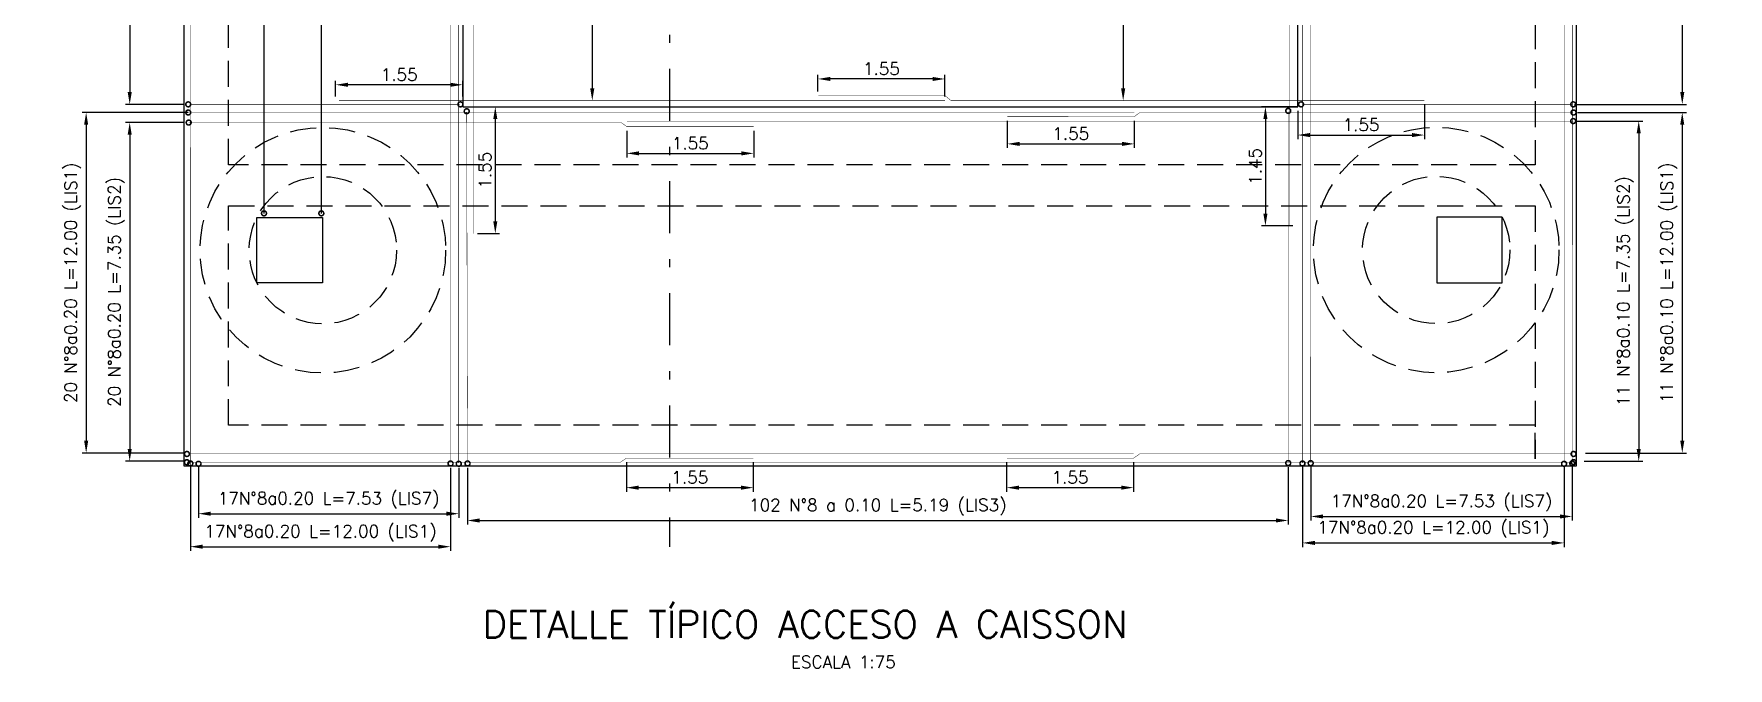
# Model space of a CAD drawing. Header units: metres. Extents: x 1080427 to 1081241, y 976768 to 977288.
# Drawn here: x 1080797.45 to 1080818.15, y 977027.76 to 977035.51 of the extents above; entities that cross this region are included whole.
import ezdxf

# ---------------------------------------------------------------- set-up
doc = ezdxf.new("R2010")
doc.units = ezdxf.units.M
doc.header["$LTSCALE"] = 25.4
doc.linetypes.add('DASHDOT', pattern=[1, 0.5, -0.25, 0, -0.25])
doc.linetypes.add('HIDDEN', pattern=[0.375, 0.25, -0.125])
for name, color, linetype in [('CONTRAPESO', 3, 'Continuous'), ('DIMCONTRAPESO', 1, 'Continuous'), ('PROY', 9, 'HIDDEN'), ('REF', 6, 'Continuous'), ('REF H', 6, 'Continuous'), ('REGL175', 7, 'Continuous')]:
    doc.layers.add(name, color=color, linetype=linetype)
doc.layers.add('COTA', color=1, linetype='Continuous', lineweight=30)
doc.layers.add('EJECONTRAPESO', color=41, linetype='DASHDOT', lineweight=30)
doc.styles.add('romans', font='romans.shx')
doc.dimstyles.new('Copy 75', dxfattribs={"dimtxt": 0.15, "dimasz": 0.15, "dimexe": 0.05, "dimexo": 0.05, "dimgap": 0.05, "dimtad": 1, "dimzin": 0, "dimdsep": 46, "dimtxsty": 'romans', "dimcen": 0.002, "dimclrd": 1, "dimclre": 1, "dimclrt": 3, "dimadec": 4, "dimazin": 0, "dimtfac": 1, "dimtofl": 0, "dimtmove": 1, "dimatfit": 3, "dimfxl": 1, "dimtolj": 1, "dimtzin": 0, "dimarcsym": 1})

# ---------------------------------------------------------------- blocks, each defined once
blk = doc.blocks.new('e1')
at = {"layer": 'REF', "ltscale": 0.1, "const_width": 0.005}
blk.add_lwpolyline([(1080763.084, 977044.369), (1080763.084, 977048.654)], dxfattribs=at)
at = {"layer": 'REF H', "ltscale": 0.1, "const_width": 0.06}
for points in [[(1080763.075, 977048.662, -1), (1080763.094, 977048.662, -1)], [(1080763.075, 977044.36, -1), (1080763.094, 977044.36, -1)]]:
    blk.add_lwpolyline(points, format="xyb", close=True, dxfattribs=at)
blk = doc.blocks.new('*D1165')
at = {"layer": 'Defpoints', "color": 0, "transparency": 16777216}
for p in [(1080804.69, 977030.328), (1080806.24, 977030.328), (1080806.24, 977029.966)]:
    blk.add_point(p, dxfattribs=at)
at = {"layer": 'DIMCONTRAPESO', "color": 1, "lineweight": -2, "transparency": 16777216}
for p, q in [((1080804.69, 977030.278), (1080804.69, 977029.916)), ((1080806.24, 977030.278), (1080806.24, 977029.916)), ((1080804.84, 977029.966), (1080806.09, 977029.966))]:
    blk.add_line(p, q, dxfattribs=at)
at = {"layer": 'DIMCONTRAPESO', "color": 1, "transparency": 16777216}
for points in [[(1080804.84, 977029.991), (1080804.84, 977029.941), (1080804.69, 977029.966)], [(1080806.09, 977029.991), (1080806.09, 977029.941), (1080806.24, 977029.966)]]:
    blk.add_solid(points, dxfattribs=at)
at = {"layer": 'DIMCONTRAPESO', "color": 3, "transparency": 16777216, "insert": (1080805.465, 977030.091), "char_height": 0.15, "attachment_point": 5, "style": 'romans'}
blk.add_mtext('\\A1;1.55', dxfattribs=at)
blk = doc.blocks.new('*D1120')
at = {"layer": 'Defpoints', "color": 0, "transparency": 16777216}
for p in [(1080809.334, 977030.328), (1080810.884, 977030.328), (1080810.884, 977029.966)]:
    blk.add_point(p, dxfattribs=at)
at = {"layer": 'DIMCONTRAPESO', "color": 1, "lineweight": -2, "transparency": 16777216}
for p, q in [((1080809.334, 977030.278), (1080809.334, 977029.916)), ((1080810.884, 977030.278), (1080810.884, 977029.916)), ((1080809.484, 977029.966), (1080810.734, 977029.966))]:
    blk.add_line(p, q, dxfattribs=at)
at = {"layer": 'DIMCONTRAPESO', "color": 1, "transparency": 16777216}
for points in [[(1080809.484, 977029.991), (1080809.484, 977029.941), (1080809.334, 977029.966)], [(1080810.734, 977029.991), (1080810.734, 977029.941), (1080810.884, 977029.966)]]:
    blk.add_solid(points, dxfattribs=at)
at = {"layer": 'DIMCONTRAPESO', "color": 3, "transparency": 16777216, "insert": (1080810.109, 977030.091), "char_height": 0.15, "attachment_point": 5, "style": 'romans'}
blk.add_mtext('\\A1;1.55', dxfattribs=at)
blk = doc.blocks.new('*D1123')
at = {"layer": 'Defpoints', "color": 0, "transparency": 16777216}
for p in [(1080802.747, 977030.259), (1080812.774, 977030.266), (1080812.774, 977029.565)]:
    blk.add_point(p, dxfattribs=at)
at = {"layer": 'DIMCONTRAPESO', "color": 1, "lineweight": -2, "transparency": 16777216}
for p, q in [((1080802.747, 977030.209), (1080802.747, 977029.515)), ((1080812.774, 977030.216), (1080812.774, 977029.515)), ((1080802.897, 977029.565), (1080812.624, 977029.565))]:
    blk.add_line(p, q, dxfattribs=at)
at = {"layer": 'DIMCONTRAPESO', "color": 1, "transparency": 16777216}
for points in [[(1080802.897, 977029.59), (1080802.897, 977029.54), (1080802.747, 977029.565)], [(1080812.624, 977029.59), (1080812.624, 977029.54), (1080812.774, 977029.565)]]:
    blk.add_solid(points, dxfattribs=at)
at = {"layer": 'DIMCONTRAPESO', "color": 3, "transparency": 16777216, "insert": (1080807.761, 977029.729), "char_height": 0.15, "attachment_point": 5, "style": 'romans'}
blk.add_mtext('\\A1;102 N°8 a 0.10 L=5.19 (LIS3) ', dxfattribs=at)
blk = doc.blocks.new('*D1125')
at = {"layer": 'Defpoints', "color": 0, "transparency": 16777216}
for p in [(1080799.337, 977042.978), (1080798.622, 977034.648), (1080799.338, 977034.648)]:
    blk.add_point(p, dxfattribs=at)
at = {"layer": 'DIMCONTRAPESO', "color": 1, "lineweight": -2, "transparency": 16777216}
for p, q in [((1080799.287, 977042.978), (1080798.572, 977042.978)), ((1080798.622, 977042.828), (1080798.622, 977034.798)), ((1080799.288, 977034.648), (1080798.572, 977034.648))]:
    blk.add_line(p, q, dxfattribs=at)
at = {"layer": 'DIMCONTRAPESO', "color": 1, "transparency": 16777216}
for points in [[(1080798.597, 977042.828), (1080798.647, 977042.828), (1080798.622, 977042.978)], [(1080798.597, 977034.798), (1080798.647, 977034.798), (1080798.622, 977034.648)]]:
    blk.add_solid(points, dxfattribs=at)
at = {"layer": 'DIMCONTRAPESO', "color": 3, "transparency": 16777216, "insert": (1080798.458, 977038.813), "char_height": 0.15, "attachment_point": 5, "rotation": 90, "style": 'romans'}
blk.add_mtext('\\A1;84 N°8 a 0.10 L=4.20 (LIS4) ', dxfattribs=at)
blk = doc.blocks.new('*D1126')
at = {"layer": 'Defpoints', "color": 0, "transparency": 16777216}
for p in [(1080799.385, 977034.548), (1080798.09, 977030.389), (1080799.324, 977030.389)]:
    blk.add_point(p, dxfattribs=at)
at = {"layer": 'DIMCONTRAPESO', "color": 1, "lineweight": -2, "transparency": 16777216}
for p, q in [((1080799.335, 977034.548), (1080798.04, 977034.548)), ((1080798.09, 977034.398), (1080798.09, 977030.539)), ((1080799.274, 977030.389), (1080798.04, 977030.389))]:
    blk.add_line(p, q, dxfattribs=at)
at = {"layer": 'DIMCONTRAPESO', "color": 1, "transparency": 16777216}
for points in [[(1080798.065, 977034.398), (1080798.115, 977034.398), (1080798.09, 977034.548)], [(1080798.065, 977030.539), (1080798.115, 977030.539), (1080798.09, 977030.389)]]:
    blk.add_solid(points, dxfattribs=at)
at = {"layer": 'DIMCONTRAPESO', "color": 3, "transparency": 16777216, "insert": (1080797.926, 977032.469), "char_height": 0.15, "attachment_point": 5, "rotation": 90, "style": 'romans'}
blk.add_mtext('\\A1;20 N°8a0.20 L=12.00 (LIS1) ', dxfattribs=at)
blk = doc.blocks.new('*D1127')
at = {"layer": 'Defpoints', "color": 0, "transparency": 16777216}
for p in [(1080799.343, 977034.426), (1080798.622, 977030.288), (1080799.337, 977030.288)]:
    blk.add_point(p, dxfattribs=at)
at = {"layer": 'DIMCONTRAPESO', "color": 1, "lineweight": -2, "transparency": 16777216}
for p, q in [((1080799.293, 977034.426), (1080798.572, 977034.426)), ((1080798.622, 977034.276), (1080798.622, 977030.438)), ((1080799.287, 977030.288), (1080798.572, 977030.288))]:
    blk.add_line(p, q, dxfattribs=at)
at = {"layer": 'DIMCONTRAPESO', "color": 1, "transparency": 16777216}
for points in [[(1080798.597, 977034.276), (1080798.647, 977034.276), (1080798.622, 977034.426)], [(1080798.597, 977030.438), (1080798.647, 977030.438), (1080798.622, 977030.288)]]:
    blk.add_solid(points, dxfattribs=at)
at = {"layer": 'DIMCONTRAPESO', "color": 3, "transparency": 16777216, "insert": (1080798.458, 977032.357), "char_height": 0.15, "attachment_point": 5, "rotation": 90, "style": 'romans'}
blk.add_mtext('\\A1;20 N°8a0.20 L=7.35 (LIS2) ', dxfattribs=at)
blk = doc.blocks.new('*D1130')
at = {"layer": 'Defpoints', "color": 0, "transparency": 16777216}
for p in [(1080816.34, 977042.975), (1080816.222, 977034.648), (1080817.588, 977034.648)]:
    blk.add_point(p, dxfattribs=at)
at = {"layer": 'DIMCONTRAPESO', "color": 1, "lineweight": -2, "transparency": 16777216}
for p, q in [((1080816.39, 977042.975), (1080817.638, 977042.975)), ((1080817.588, 977042.825), (1080817.588, 977034.798)), ((1080816.272, 977034.648), (1080817.638, 977034.648))]:
    blk.add_line(p, q, dxfattribs=at)
at = {"layer": 'DIMCONTRAPESO', "color": 1, "transparency": 16777216}
for points in [[(1080817.563, 977042.825), (1080817.613, 977042.825), (1080817.588, 977042.975)], [(1080817.563, 977034.798), (1080817.613, 977034.798), (1080817.588, 977034.648)]]:
    blk.add_solid(points, dxfattribs=at)
at = {"layer": 'DIMCONTRAPESO', "color": 3, "transparency": 16777216, "insert": (1080817.423, 977038.811), "char_height": 0.15, "attachment_point": 5, "rotation": 90, "style": 'romans'}
blk.add_mtext('\\A1;84 N°8 a 0.10 L=4.20 (LIS4) ', dxfattribs=at)
blk = doc.blocks.new('*D1131')
at = {"layer": 'Defpoints', "color": 0, "transparency": 16777216}
for p in [(1080816.26, 977034.548), (1080816.354, 977030.389), (1080817.588, 977030.389)]:
    blk.add_point(p, dxfattribs=at)
at = {"layer": 'DIMCONTRAPESO', "color": 1, "lineweight": -2, "transparency": 16777216}
for p, q in [((1080816.31, 977034.548), (1080817.638, 977034.548)), ((1080817.588, 977034.398), (1080817.588, 977030.539)), ((1080816.404, 977030.389), (1080817.638, 977030.389))]:
    blk.add_line(p, q, dxfattribs=at)
at = {"layer": 'DIMCONTRAPESO', "color": 1, "transparency": 16777216}
for points in [[(1080817.563, 977034.398), (1080817.613, 977034.398), (1080817.588, 977034.548)], [(1080817.563, 977030.539), (1080817.613, 977030.539), (1080817.588, 977030.389)]]:
    blk.add_solid(points, dxfattribs=at)
at = {"layer": 'DIMCONTRAPESO', "color": 3, "transparency": 16777216, "insert": (1080817.424, 977032.468), "char_height": 0.15, "attachment_point": 5, "rotation": 90, "style": 'romans'}
blk.add_mtext('\\A1;11 N°8a0.10 L=12.00 (LIS1) ', dxfattribs=at)
blk = doc.blocks.new('*D1132')
at = {"layer": 'Defpoints', "color": 0, "transparency": 16777216}
for p in [(1080816.255, 977034.444), (1080816.341, 977030.288), (1080817.056, 977030.288)]:
    blk.add_point(p, dxfattribs=at)
at = {"layer": 'DIMCONTRAPESO', "color": 1, "lineweight": -2, "transparency": 16777216}
for p, q in [((1080816.305, 977034.444), (1080817.106, 977034.444)), ((1080817.056, 977034.294), (1080817.056, 977030.438)), ((1080816.391, 977030.288), (1080817.106, 977030.288))]:
    blk.add_line(p, q, dxfattribs=at)
at = {"layer": 'DIMCONTRAPESO', "color": 1, "transparency": 16777216}
for points in [[(1080817.031, 977034.294), (1080817.081, 977034.294), (1080817.056, 977034.444)], [(1080817.031, 977030.438), (1080817.081, 977030.438), (1080817.056, 977030.288)]]:
    blk.add_solid(points, dxfattribs=at)
at = {"layer": 'DIMCONTRAPESO', "color": 3, "transparency": 16777216, "insert": (1080816.892, 977032.366), "char_height": 0.15, "attachment_point": 5, "rotation": 90, "style": 'romans'}
blk.add_mtext('\\A1;11 N°8a0.10 L=7.35 (LIS2) ', dxfattribs=at)
blk = doc.blocks.new('*D1133')
at = {"layer": 'Defpoints', "color": 0, "transparency": 16777216}
for p in [(1080802.744, 977034.618), (1080802.821, 977033.07), (1080803.088, 977033.07)]:
    blk.add_point(p, dxfattribs=at)
at = {"layer": 'DIMCONTRAPESO', "color": 1, "lineweight": -2, "transparency": 16777216}
for p, q in [((1080802.794, 977034.618), (1080803.138, 977034.618)), ((1080803.088, 977034.468), (1080803.088, 977033.22)), ((1080802.871, 977033.07), (1080803.138, 977033.07))]:
    blk.add_line(p, q, dxfattribs=at)
at = {"layer": 'DIMCONTRAPESO', "color": 1, "transparency": 16777216}
for points in [[(1080803.063, 977034.468), (1080803.113, 977034.468), (1080803.088, 977034.618)], [(1080803.063, 977033.22), (1080803.113, 977033.22), (1080803.088, 977033.07)]]:
    blk.add_solid(points, dxfattribs=at)
at = {"layer": 'DIMCONTRAPESO', "color": 3, "transparency": 16777216, "insert": (1080802.963, 977033.844), "char_height": 0.15, "attachment_point": 5, "rotation": 90, "style": 'romans'}
blk.add_mtext('\\A1;1.55', dxfattribs=at)
blk = doc.blocks.new('*D1135')
at = {"layer": 'Defpoints', "color": 0, "transparency": 16777216}
for p in [(1080812.932, 977034.618), (1080812.496, 977033.163), (1080812.879, 977033.163)]:
    blk.add_point(p, dxfattribs=at)
at = {"layer": 'DIMCONTRAPESO', "color": 1, "lineweight": -2, "transparency": 16777216}
for p, q in [((1080812.882, 977034.618), (1080812.446, 977034.618)), ((1080812.496, 977034.468), (1080812.496, 977033.313)), ((1080812.829, 977033.163), (1080812.446, 977033.163))]:
    blk.add_line(p, q, dxfattribs=at)
at = {"layer": 'DIMCONTRAPESO', "color": 1, "transparency": 16777216}
for points in [[(1080812.471, 977034.468), (1080812.521, 977034.468), (1080812.496, 977034.618)], [(1080812.471, 977033.313), (1080812.521, 977033.313), (1080812.496, 977033.163)]]:
    blk.add_solid(points, dxfattribs=at)
at = {"layer": 'DIMCONTRAPESO', "color": 3, "transparency": 16777216, "insert": (1080812.371, 977033.89), "char_height": 0.15, "attachment_point": 5, "rotation": 90, "style": 'romans'}
blk.add_mtext('\\A1;1.45', dxfattribs=at)
blk = doc.blocks.new('*D1138')
at = {"layer": 'COTA', "color": 1, "lineweight": -2, "transparency": 16777216}
for p, q in [((1080801.138, 977034.743), (1080801.138, 977034.937)), ((1080802.69, 977034.743), (1080802.69, 977034.937)), ((1080802.54, 977034.887), (1080801.288, 977034.887))]:
    blk.add_line(p, q, dxfattribs=at)
at = {"layer": 'COTA', "color": 1, "transparency": 16777216}
for points in [[(1080801.288, 977034.912), (1080801.288, 977034.862), (1080801.138, 977034.887)], [(1080802.54, 977034.912), (1080802.54, 977034.862), (1080802.69, 977034.887)]]:
    blk.add_solid(points, dxfattribs=at)
at = {"layer": 'Defpoints', "color": 0, "transparency": 16777216}
for p in [(1080801.138, 977034.887), (1080801.138, 977034.693), (1080802.69, 977034.693)]:
    blk.add_point(p, dxfattribs=at)
at = {"layer": 'COTA', "color": 3, "transparency": 16777216, "insert": (1080801.914, 977035.012), "char_height": 0.15, "attachment_point": 5, "style": 'romans'}
blk.add_mtext('\\A1;1.55', dxfattribs=at)
blk = doc.blocks.new('*D1139')
at = {"layer": 'COTA', "color": 1, "lineweight": -2, "transparency": 16777216}
for p, q in [((1080812.89, 977034.568), (1080812.89, 977034.223)), ((1080814.438, 977034.643), (1080814.438, 977034.223)), ((1080813.04, 977034.273), (1080814.288, 977034.273))]:
    blk.add_line(p, q, dxfattribs=at)
at = {"layer": 'COTA', "color": 1, "transparency": 16777216}
for points in [[(1080813.04, 977034.298), (1080813.04, 977034.248), (1080812.89, 977034.273)], [(1080814.288, 977034.298), (1080814.288, 977034.248), (1080814.438, 977034.273)]]:
    blk.add_solid(points, dxfattribs=at)
at = {"layer": 'Defpoints', "color": 0, "transparency": 16777216}
for p in [(1080812.89, 977034.618), (1080814.438, 977034.693), (1080814.438, 977034.273)]:
    blk.add_point(p, dxfattribs=at)
at = {"layer": 'COTA', "color": 3, "transparency": 16777216, "insert": (1080813.664, 977034.398), "char_height": 0.15, "attachment_point": 5, "style": 'romans'}
blk.add_mtext('\\A1;1.55', dxfattribs=at)
blk = doc.blocks.new('E2')
at = {"layer": 'REF', "ltscale": 0.1, "const_width": 0.005}
blk.add_lwpolyline([(1080759.636, 977034.558), (1080762.933, 977034.558)], dxfattribs=at)
at = {"layer": 'REF H', "ltscale": 0.1, "const_width": 0.06}
for points in [[(1080759.608, 977034.558, 1), (1080759.627, 977034.558, 1)], [(1080762.933, 977034.558, 1), (1080762.952, 977034.558, 1)]]:
    blk.add_lwpolyline(points, format="xyb", close=True, dxfattribs=at)
blk = doc.blocks.new('*D1140')
at = {"layer": 'COTA', "color": 1, "lineweight": -2, "transparency": 16777216}
blk.add_line((1080810.758, 977042.782), (1080810.758, 977034.843), dxfattribs=at)
at = {"layer": 'COTA', "color": 1, "transparency": 16777216}
for points in [[(1080810.733, 977042.782), (1080810.783, 977042.782), (1080810.758, 977042.932)], [(1080810.733, 977034.843), (1080810.783, 977034.843), (1080810.758, 977034.693)]]:
    blk.add_solid(points, dxfattribs=at)
at = {"layer": 'Defpoints', "color": 0, "transparency": 16777216}
for p in [(1080810.758, 977042.932), (1080810.758, 977034.693), (1080810.758, 977034.693)]:
    blk.add_point(p, dxfattribs=at)
at = {"layer": 'COTA', "color": 3, "transparency": 16777216, "insert": (1080810.594, 977038.812), "char_height": 0.15, "attachment_point": 5, "rotation": 90, "style": 'romans'}
blk.add_mtext('\\A1;83 N°8 a 0.10 L=7.45 (LIS5) ', dxfattribs=at)
blk = doc.blocks.new('*D1142')
at = {"layer": 'COTA', "color": 1, "lineweight": -2, "transparency": 16777216}
blk.add_line((1080804.273, 977042.782), (1080804.273, 977034.843), dxfattribs=at)
at = {"layer": 'COTA', "color": 1, "transparency": 16777216}
for points in [[(1080804.248, 977042.782), (1080804.298, 977042.782), (1080804.273, 977042.932)], [(1080804.248, 977034.843), (1080804.298, 977034.843), (1080804.273, 977034.693)]]:
    blk.add_solid(points, dxfattribs=at)
at = {"layer": 'Defpoints', "color": 0, "transparency": 16777216}
for p in [(1080804.273, 977042.932), (1080804.273, 977034.693), (1080804.273, 977034.693)]:
    blk.add_point(p, dxfattribs=at)
at = {"layer": 'COTA', "color": 3, "transparency": 16777216, "insert": (1080804.109, 977038.812), "char_height": 0.15, "attachment_point": 5, "rotation": 90, "style": 'romans'}
blk.add_mtext('\\A1;83 N°8 a 0.10 L=7.45 (LIS5) ', dxfattribs=at)
blk = doc.blocks.new('*D1168')
at = {"layer": 'COTA', "color": 1, "lineweight": -2, "transparency": 16777216}
for p, q in [((1080804.695, 977034.326), (1080804.695, 977033.999)), ((1080806.245, 977034.325), (1080806.245, 977033.999)), ((1080804.845, 977034.049), (1080806.095, 977034.049))]:
    blk.add_line(p, q, dxfattribs=at)
at = {"layer": 'COTA', "color": 1, "transparency": 16777216}
for points in [[(1080804.845, 977034.074), (1080804.845, 977034.024), (1080804.695, 977034.049)], [(1080806.095, 977034.074), (1080806.095, 977034.024), (1080806.245, 977034.049)]]:
    blk.add_solid(points, dxfattribs=at)
at = {"layer": 'Defpoints', "color": 0, "transparency": 16777216}
for p in [(1080804.695, 977034.376), (1080806.245, 977034.375), (1080806.245, 977034.049)]:
    blk.add_point(p, dxfattribs=at)
at = {"layer": 'COTA', "color": 3, "transparency": 16777216, "insert": (1080805.47, 977034.174), "char_height": 0.15, "attachment_point": 5, "style": 'romans'}
blk.add_mtext('\\A1;1.55', dxfattribs=at)
blk = doc.blocks.new('*D1169')
at = {"layer": 'COTA', "color": 1, "lineweight": -2, "transparency": 16777216}
for p, q in [((1080809.343, 977034.448), (1080809.343, 977034.115)), ((1080810.893, 977034.448), (1080810.893, 977034.115)), ((1080809.493, 977034.165), (1080810.743, 977034.165))]:
    blk.add_line(p, q, dxfattribs=at)
at = {"layer": 'COTA', "color": 1, "transparency": 16777216}
for points in [[(1080809.493, 977034.19), (1080809.493, 977034.14), (1080809.343, 977034.165)], [(1080810.743, 977034.19), (1080810.743, 977034.14), (1080810.893, 977034.165)]]:
    blk.add_solid(points, dxfattribs=at)
at = {"layer": 'Defpoints', "color": 0, "transparency": 16777216}
for p in [(1080809.343, 977034.498), (1080810.893, 977034.498), (1080810.893, 977034.165)]:
    blk.add_point(p, dxfattribs=at)
at = {"layer": 'COTA', "color": 3, "transparency": 16777216, "insert": (1080810.118, 977034.29), "char_height": 0.15, "attachment_point": 5, "style": 'romans'}
blk.add_mtext('\\A1;1.55', dxfattribs=at)
blk = doc.blocks.new('*D1144')
at = {"layer": 'COTA', "color": 1, "lineweight": -2, "transparency": 16777216}
for p, q in [((1080807.03, 977034.803), (1080807.03, 977035.008)), ((1080808.43, 977034.958), (1080807.18, 977034.958)), ((1080808.58, 977034.743), (1080808.58, 977035.008))]:
    blk.add_line(p, q, dxfattribs=at)
at = {"layer": 'COTA', "color": 1, "transparency": 16777216}
for points in [[(1080807.18, 977034.983), (1080807.18, 977034.933), (1080807.03, 977034.958)], [(1080808.43, 977034.983), (1080808.43, 977034.933), (1080808.58, 977034.958)]]:
    blk.add_solid(points, dxfattribs=at)
at = {"layer": 'Defpoints', "color": 0, "transparency": 16777216}
for p in [(1080807.03, 977034.958), (1080807.03, 977034.753), (1080808.58, 977034.693)]:
    blk.add_point(p, dxfattribs=at)
at = {"layer": 'COTA', "color": 3, "transparency": 16777216, "insert": (1080807.805, 977035.083), "char_height": 0.15, "attachment_point": 5, "style": 'romans'}
blk.add_mtext('\\A1;1.55', dxfattribs=at)
blk = doc.blocks.new('*D1148')
at = {"layer": 'COTA', "color": 1, "lineweight": -2, "transparency": 16777216}
for p, q in [((1080799.463, 977030.224), (1080799.463, 977029.598)), ((1080802.641, 977030.207), (1080802.641, 977029.598)), ((1080799.613, 977029.648), (1080802.491, 977029.648))]:
    blk.add_line(p, q, dxfattribs=at)
at = {"layer": 'COTA', "color": 1, "transparency": 16777216}
for points in [[(1080799.613, 977029.673), (1080799.613, 977029.623), (1080799.463, 977029.648)], [(1080802.491, 977029.673), (1080802.491, 977029.623), (1080802.641, 977029.648)]]:
    blk.add_solid(points, dxfattribs=at)
at = {"layer": 'Defpoints', "color": 0, "transparency": 16777216}
for p in [(1080799.463, 977030.274), (1080802.641, 977030.257), (1080802.641, 977029.648)]:
    blk.add_point(p, dxfattribs=at)
at = {"layer": 'COTA', "color": 3, "transparency": 16777216, "insert": (1080801.052, 977029.812), "char_height": 0.15, "attachment_point": 5, "rotation": 359.9992, "style": 'romans'}
blk.add_mtext('\\A1;17N°8a0.20 L=7.53 (LIS7) ', dxfattribs=at)
blk = doc.blocks.new('*D1149')
at = {"layer": 'COTA', "color": 1, "lineweight": -2, "transparency": 16777216}
for p, q in [((1080799.363, 977030.22), (1080799.363, 977029.195)), ((1080802.541, 977030.207), (1080802.541, 977029.195)), ((1080799.513, 977029.245), (1080802.391, 977029.245))]:
    blk.add_line(p, q, dxfattribs=at)
at = {"layer": 'COTA', "color": 1, "transparency": 16777216}
for points in [[(1080799.513, 977029.27), (1080799.513, 977029.22), (1080799.363, 977029.245)], [(1080802.391, 977029.27), (1080802.391, 977029.22), (1080802.541, 977029.245)]]:
    blk.add_solid(points, dxfattribs=at)
at = {"layer": 'Defpoints', "color": 0, "transparency": 16777216}
for p in [(1080799.363, 977030.27), (1080802.541, 977030.257), (1080802.541, 977029.245)]:
    blk.add_point(p, dxfattribs=at)
at = {"layer": 'COTA', "color": 3, "transparency": 16777216, "insert": (1080800.952, 977029.409), "char_height": 0.15, "attachment_point": 5, "rotation": 359.9992, "style": 'romans'}
blk.add_mtext('\\A1;17N°8a0.20 L=12.00 (LIS1) ', dxfattribs=at)
blk = doc.blocks.new('*D1150')
at = {"layer": 'COTA', "color": 1, "lineweight": -2, "transparency": 16777216}
for p, q in [((1080813.05, 977030.223), (1080813.05, 977029.564)), ((1080816.244, 977030.22), (1080816.244, 977029.564)), ((1080813.2, 977029.614), (1080816.094, 977029.614))]:
    blk.add_line(p, q, dxfattribs=at)
at = {"layer": 'COTA', "color": 1, "transparency": 16777216}
for points in [[(1080813.2, 977029.639), (1080813.2, 977029.589), (1080813.05, 977029.614)], [(1080816.094, 977029.639), (1080816.094, 977029.589), (1080816.244, 977029.614)]]:
    blk.add_solid(points, dxfattribs=at)
at = {"layer": 'Defpoints', "color": 0, "transparency": 16777216}
for p in [(1080813.05, 977030.273), (1080816.244, 977030.27), (1080816.244, 977029.614)]:
    blk.add_point(p, dxfattribs=at)
at = {"layer": 'COTA', "color": 3, "transparency": 16777216, "insert": (1080814.647, 977029.778), "char_height": 0.15, "attachment_point": 5, "rotation": 359.9992, "style": 'romans'}
blk.add_mtext('\\A1;17N°8a0.20 L=7.53 (LIS7) ', dxfattribs=at)
blk = doc.blocks.new('*D1151')
at = {"layer": 'COTA', "color": 1, "lineweight": -2, "transparency": 16777216}
for p, q in [((1080812.95, 977030.219), (1080812.95, 977029.241)), ((1080816.144, 977030.224), (1080816.144, 977029.241)), ((1080813.1, 977029.291), (1080815.994, 977029.291))]:
    blk.add_line(p, q, dxfattribs=at)
at = {"layer": 'COTA', "color": 1, "transparency": 16777216}
for points in [[(1080813.1, 977029.316), (1080813.1, 977029.266), (1080812.95, 977029.291)], [(1080815.994, 977029.316), (1080815.994, 977029.266), (1080816.144, 977029.291)]]:
    blk.add_solid(points, dxfattribs=at)
at = {"layer": 'Defpoints', "color": 0, "transparency": 16777216}
for p in [(1080812.95, 977030.269), (1080816.144, 977030.274), (1080816.144, 977029.291)]:
    blk.add_point(p, dxfattribs=at)
at = {"layer": 'COTA', "color": 3, "transparency": 16777216, "insert": (1080814.547, 977029.456), "char_height": 0.15, "attachment_point": 5, "rotation": 359.9992, "style": 'romans'}
blk.add_mtext('\\A1;17N°8a0.20 L=12.00 (LIS1) ', dxfattribs=at)

msp = doc.modelspace()

# ---------------------------------------------------------------- linework, layer by layer
at = {"layer": 'CONTRAPESO'}
for points in [[(1080799.287628, 977047.408851), (1080799.287628, 977047.408851), (1080816.290355, 977047.408851), (1080816.290403, 977030.227706), (1080799.287672, 977030.227706), (1080799.287628, 977047.408851)], [(1080812.888791, 977043.023198), (1080802.69039, 977043.023746), (1080802.69039, 977034.617898), (1080812.890163, 977034.617898), (1080812.888791, 977043.023198)]]:
    msp.add_lwpolyline(points, dxfattribs=at)
for points in [[(1080800.175452, 977033.266549), (1080800.975452, 977033.266549), (1080800.975452, 977032.466549), (1080800.175452, 977032.466549)], [(1080815.388407, 977033.268852), (1080814.588407, 977033.268852), (1080814.588407, 977032.468852), (1080815.388407, 977032.468852)]]:
    msp.add_lwpolyline(points, close=True, dxfattribs=at)
at = {"layer": 'EJECONTRAPESO', "ltscale": 0.05}
msp.add_lwpolyline([(1080805.217544, 977048.78127), (1080805.217591, 977029.244257)], dxfattribs=at)
at = {"layer": 'PROY', "color": 252, "ltscale": 0.05}
msp.add_lwpolyline([(1080799.287628, 977047.408851), (1080816.290359, 977047.408851), (1080816.290359, 977030.226909), (1080799.287628, 977030.227909)], close=True, dxfattribs=at)
at = {"layer": 'PROY', "color": 250, "ltscale": 0.05}
msp.add_lwpolyline([(1080799.830359, 977033.907909), (1080799.830359, 977043.733757), (1080815.790359, 977043.733757), (1080815.790359, 977033.907909)], close=True, dxfattribs=at)
msp.add_lwpolyline([(1080815.790359, 977030.317455), (1080815.790359, 977030.727409), (1080799.830359, 977030.727409), (1080799.830359, 977033.407909), (1080815.790359, 977033.407909), (1080815.790359, 977030.317455)], dxfattribs=at)
for centre, radius in [((1080800.981678, 977032.866549), 1.5), ((1080814.582181, 977032.868852), 1.5), ((1080800.981678, 977032.866549), 0.9), ((1080814.582181, 977032.868852), 0.9)]:
    msp.add_circle(centre, radius, dxfattribs=at)
at = {"layer": 'REF', "ltscale": 0.1}
for p, q in [((1080800.262393, 977044.265628), (1080800.262382, 977033.316549)), ((1080800.962695, 977044.265618), (1080800.962684, 977033.31654))]:
    msp.add_line(p, q, dxfattribs=at)
at = {"layer": 'REF', "ltscale": 0.1, "const_width": 0.005}
for points in [[(1080812.790458, 977044.569289), (1080812.790458, 977033.882065), (1080812.790458, 977033.163014)], [(1080802.641124, 977030.269194), (1080802.641077, 977041.018384)], [(1080812.950849, 977030.269194), (1080812.950897, 977041.018384)], [(1080816.144384, 977030.269194), (1080816.144432, 977041.018384)], [(1080802.898416, 977039.615459), (1080802.898758, 977038.065679), (1080802.82086, 977037.994775), (1080802.821347, 977033.069923)], [(1080802.590057, 977038.163602), (1080802.590398, 977036.613822), (1080802.540507, 977036.542918), (1080802.541127, 977030.277909)], [(1080813.000019, 977038.163602), (1080812.999678, 977036.613822), (1080813.049569, 977036.542918), (1080813.04895, 977030.277909)], [(1080816.195452, 977038.163602), (1080816.19511, 977036.613822), (1080816.245001, 977036.542918), (1080816.244382, 977030.277909)], [(1080799.429143, 977037.365752), (1080799.429484, 977035.815972), (1080799.362105, 977035.745068), (1080799.362725, 977029.480059)], [(1080807.034753, 977034.752726), (1080808.584621, 977034.752971), (1080808.655514, 977034.692678), (1080814.438984, 977034.692678)], [(1080799.342603, 977034.548385), (1080810.892606, 977034.548101)], [(1080801.18039, 977034.692678), (1080808.579687, 977034.692678)], [(1080809.34272, 977034.497771), (1080810.892588, 977034.498016), (1080810.963481, 977034.547922), (1080816.253939, 977034.547922)], [(1080806.245214, 977034.375446), (1080804.695345, 977034.375691), (1080804.624453, 977034.425597), (1080799.3426, 977034.425597)], [(1080816.25542, 977034.443754), (1080804.695327, 977034.443471)], [(1080799.337675, 977030.377989), (1080810.887679, 977030.377706)], [(1080809.337792, 977030.327555), (1080810.887661, 977030.3278), (1080810.958553, 977030.377706), (1080816.240406, 977030.377706)], [(1080806.240286, 977030.327555), (1080804.690418, 977030.3278), (1080804.619525, 977030.277706), (1080799.337672, 977030.277706)], [(1080816.26301, 977030.277989), (1080804.6904, 977030.277706)]]:
    msp.add_lwpolyline(points, dxfattribs=at)
at = {"layer": 'REF H', "ltscale": 0.1, "const_width": 0.06}
for points in [[(1080799.327752, 977034.548385, 1), (1080799.346802, 977034.548385, 1)], [(1080816.250248, 977034.547922, 1), (1080816.269298, 977034.547922, 1)], [(1080799.333075, 977034.425597, 1), (1080799.352125, 977034.425597, 1)], [(1080816.245895, 977034.443754, 1), (1080816.264945, 977034.443754, 1)], [(1080800.252857, 977033.316549, 1), (1080800.271907, 977033.316549, 1)], [(1080800.953159, 977033.316549, 1), (1080800.972209, 977033.316549, 1)], [(1080799.311726, 977030.377539, 1), (1080799.330776, 977030.377539, 1)], [(1080816.250295, 977030.377706, 1), (1080816.269345, 977030.377706, 1)], [(1080799.310617, 977030.276933, 1), (1080799.329667, 977030.276933, 1)], [(1080799.353199, 977030.261392, 1), (1080799.372249, 977030.261392, 1)], [(1080799.453209, 977030.257512, -1), (1080799.472259, 977030.257512, -1)], [(1080802.532058, 977030.261392, 1), (1080802.551108, 977030.261392, 1)], [(1080802.632446, 977030.257512, -1), (1080802.651496, 977030.257512, -1)], [(1080812.957763, 977030.261219, 1), (1080812.938713, 977030.261219, 1)], [(1080813.058151, 977030.265099, -1), (1080813.039101, 977030.265099, -1)], [(1080816.153897, 977030.257512, 1), (1080816.134847, 977030.257512, 1)], [(1080816.253907, 977030.261392, -1), (1080816.234857, 977030.261392, -1)], [(1080816.250298, 977030.277988, 1), (1080816.269348, 977030.277988, 1)]]:
    msp.add_lwpolyline(points, format="xyb", close=True, dxfattribs=at)

# ---------------------------------------------------------------- block references
at = {"layer": 'COTA', "color": 2}
for p in [(39.719992, 0.089752), (53.31373, 0.08979)]:
    msp.add_blockref('E2', p, dxfattribs=at)
at = {"layer": 'DIMCONTRAPESO', "color": 2, "xscale": -1}
for p, rotation in [((-2234.950396, 1951556.954143), 180.1335595655922), ((148.186153, 1954187.869136), 179.9942243322539)]:
    msp.add_blockref('e1', p, dxfattribs=dict(at, rotation=rotation))

# ---------------------------------------------------------------- texts
at = {"layer": 'REGL175', "insert": (1080801.088016, 977028.462014), "char_height": 0.33, "width": 12.63271454, "attachment_point": 1, "style": 'romans'}
msp.add_mtext('\\pi1.84564;{\\C0;DETALLE TÍPICO ACCESO A CAISSON\\P\\pi5.61278;\\H0.45455x;\\C3;ESCALA 1:75}', dxfattribs=at)

# ---------------------------------------------------------------- dimensions: what is measured, and where the dimension line sits
at = {"layer": 'COTA', "color": 2}
for base, p1, p2, angle, text, picture, middle in [((1080804.273276, 977034.692678), (1080804.273276, 977042.932199), (1080804.273276, 977034.692678), 90, '83 N°8 a 0.10 L=7.45 (LIS5) ', '*D1142', (1080804.10899, 977038.812438)), ((1080810.758045, 977034.692678), (1080810.758045, 977042.932199), (1080810.758045, 977034.692678), 90, '83 N°8 a 0.10 L=7.45 (LIS5) ', '*D1140', (1080810.593759, 977038.812438)), ((1080802.640967, 977029.647537), (1080799.462559, 977030.274118), (1080802.640976, 977030.257421), 359.9992122, '17N°8a0.20 L=7.53 (LIS7) ', '*D1148', (1080801.051761, 977029.811844)), ((1080816.244293, 977029.614185), (1080813.049777, 977030.272696), (1080816.244302, 977030.270007), 359.9992122, '17N°8a0.20 L=7.53 (LIS7) ', '*D1150', (1080814.647033, 977029.778493))]:
    dim = msp.add_linear_dim(base=base, p1=p1, p2=p2, angle=angle, text=text, dimstyle='Copy 75', dxfattribs=at)
    dim.commit()
    dim.dimension.update_dxf_attribs({"geometry": picture, "text_midpoint": middle})
for base, p1, p2, picture, middle in [((1080807.029732, 977034.958343), (1080808.579687, 977034.692678), (1080807.029732, 977034.752725), '*D1144', (1080807.80471, 977035.083343)), ((1080801.137573, 977034.887144), (1080802.69039, 977034.692678), (1080801.137573, 977034.692678), '*D1138', (1080801.913982, 977035.012144)), ((1080810.892588, 977034.164713), (1080809.34272, 977034.497771), (1080810.892588, 977034.498016), '*D1169', (1080810.117654, 977034.289713)), ((1080814.437708, 977034.273162), (1080812.890163, 977034.6179), (1080814.437708, 977034.692678), '*D1139', (1080813.663936, 977034.398162)), ((1080806.245214, 977034.048631), (1080804.695345, 977034.375691), (1080806.245214, 977034.375446), '*D1168', (1080805.47028, 977034.173631))]:
    dim = msp.add_linear_dim(base=base, p1=p1, p2=p2, dimstyle='Copy 75', dxfattribs=at)
    dim.commit()
    dim.dimension.update_dxf_attribs({"geometry": picture, "text_midpoint": middle})
for base, p1, p2, picture, middle in [((1080802.540972, 977029.245006), (1080799.362569, 977030.270239), (1080802.540985, 977030.256662), '*D1149', (1080800.951763, 977029.245028)), ((1080816.144299, 977029.291388), (1080812.949787, 977030.268817), (1080816.144312, 977030.273889), '*D1151', (1080814.547036, 977029.291409))]:
    dim = msp.add_linear_dim(base=base, p1=p1, p2=p2, angle=359.9992122, text='17N°8a0.20 L=12.00 (LIS1) ', dimstyle='Copy 75', dxfattribs=at)
    dim.commit()
    dim.dimension.update_dxf_attribs({"geometry": picture, "text_midpoint": middle, "dimtype": 160})
at = {"layer": 'DIMCONTRAPESO', "color": 2}
for base, p1, p2, picture, middle in [((1080798.622368, 977034.648259), (1080799.337293, 977042.978299), (1080799.337628, 977034.648259), '*D1125', (1080798.458082, 977038.813279)), ((1080817.587731, 977034.647756), (1080816.34044, 977042.975086), (1080816.222232, 977034.647756), '*D1130', (1080817.423445, 977038.811421))]:
    dim = msp.add_linear_dim(base=base, p1=p1, p2=p2, angle=90, text='84 N°8 a 0.10 L=4.20 (LIS4) ', dimstyle='Copy 75', dxfattribs=at)
    dim.commit()
    dim.dimension.update_dxf_attribs({"geometry": picture, "text_midpoint": middle})
for base, p1, p2, text, picture, middle in [((1080798.090034, 977030.388644), (1080799.384861, 977034.548384), (1080799.323581, 977030.388644), '20 N°8a0.20 L=12.00 (LIS1) ', '*D1126', (1080798.090034, 977032.468514)), ((1080817.58802, 977030.388644), (1080816.259773, 977034.547922), (1080816.354473, 977030.388644), '11 N°8a0.10 L=12.00 (LIS1) ', '*D1131', (1080817.58802, 977032.468283)), ((1080798.622175, 977030.288361), (1080799.3426, 977034.425597), (1080799.337321, 977030.288361), '20 N°8a0.20 L=7.35 (LIS2) ', '*D1127', (1080798.622175, 977032.356979)), ((1080817.055879, 977030.288361), (1080816.25542, 977034.443754), (1080816.340732, 977030.288361), '11 N°8a0.10 L=7.35 (LIS2) ', '*D1132', (1080817.055879, 977032.366058))]:
    dim = msp.add_linear_dim(base=base, p1=p1, p2=p2, angle=90, text=text, dimstyle='Copy 75', dxfattribs=at)
    dim.commit()
    dim.dimension.update_dxf_attribs({"geometry": picture, "text_midpoint": middle, "dimtype": 160})
for base, p1, p2, picture, middle in [((1080803.087939, 977033.069923), (1080802.743816, 977034.617817), (1080802.821347, 977033.069923), '*D1133', (1080802.962939, 977033.84387)), ((1080812.495677, 977033.163014), (1080812.932404, 977034.6179), (1080812.879477, 977033.163014), '*D1135', (1080812.370677, 977033.890457))]:
    dim = msp.add_linear_dim(base=base, p1=p1, p2=p2, angle=270, dimstyle='Copy 75', dxfattribs=at)
    dim.commit()
    dim.dimension.update_dxf_attribs({"geometry": picture, "text_midpoint": middle})
dim = msp.add_linear_dim(base=(1080812.774328, 977029.565136), p1=(1080802.747469, 977030.259046), p2=(1080812.774328, 977030.266125), text='102 N°8 a 0.10 L=5.19 (LIS3) ', dimstyle='Copy 75', dxfattribs=at)
dim.commit()
dim.dimension.update_dxf_attribs({"geometry": '*D1123', "text_midpoint": (1080807.760898, 977029.729421)})
for base, p1, p2, picture, middle in [((1080806.240286, 977029.966334), (1080804.690418, 977030.3278), (1080806.240286, 977030.327555), '*D1165', (1080805.465352, 977030.091334)), ((1080810.883686, 977029.966334), (1080809.333818, 977030.3278), (1080810.883686, 977030.327555), '*D1120', (1080810.108752, 977030.091334))]:
    dim = msp.add_linear_dim(base=base, p1=p1, p2=p2, dimstyle='Copy 75', dxfattribs=at)
    dim.commit()
    dim.dimension.update_dxf_attribs({"geometry": picture, "text_midpoint": middle})

doc.saveas('drawing.dxf')
